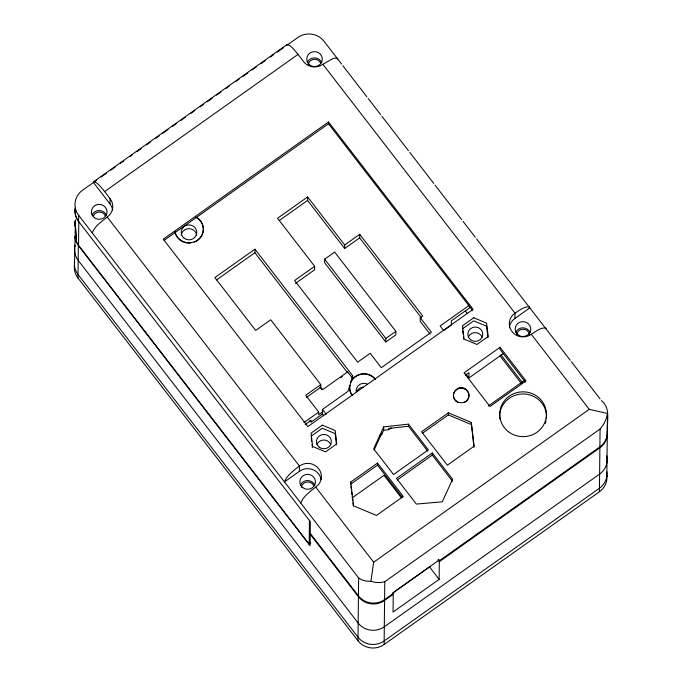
<?xml version="1.0" encoding="UTF-8"?>
<svg xmlns="http://www.w3.org/2000/svg" width="682" height="682" viewBox="0 0 682 682"><rect width="100%" height="100%" fill="white"/><g stroke="black" fill="none" stroke-linecap="round" stroke-linejoin="round"><path stroke-width="1.02" d="M514.927 318.451L514.97 313.132L322.867 64.27L333.379 58.354L337.206 57.996L337.701 59.01M74.483 265.878L75.429 219.809M606.861 475.363A18.695 17.92 0.6 0 1 599.418 491.79L384.119 644.507A18.695 17.92 0.6 0 1 357.973 640.748L77.995 278.051L78.336 245.529L75.966 241.437L74.781 236.901L76.41 235.75M601.371 400.581C610.697 407.938 607.04 420.129 607.33 430.461A18.695 17.92 0.6 0 1 599.887 446.889L439.31 560.783L439.319 559.896L393.258 592.573L393.25 593.459L384.588 599.597A18.695 17.92 0.6 0 1 358.442 595.846L310.233 533.392L310.353 521.713L78.583 221.462L78.652 215.273A18.695 17.92 0.6 0 1 82.548 190.21L93.434 182.486L93.826 181.6L287.224 44.424L290.106 45.737A18.457 3.163 54.6 0 1 298.025 54.398L303.575 61.619A13.708 13.146 0.6 0 0 322.748 64.372L322.867 64.27M310.685 543.068L309.185 544.134L78.532 245.341L78.78 221.718A18.695 17.92 0.6 0 1 75.31 208.402M112.632 210.312A13.708 13.146 0.6 0 0 110.024 203.978L110.083 198.667L104.619 191.591A18.457 3.163 54.7 0 0 96.708 182.921L93.826 181.6M347.615 371.92L347.607 372.807L254.906 252.707L254.94 249.169L214.881 277.583L255.673 330.42L270.694 319.773L320.762 384.622L320.728 387.274L322.586 389.678L347.615 371.92L352.023 377.623M300.771 503.009L302.791 498.943L305.178 496.164A18.423 4.177 -37.7 0 1 315.715 487.144L318.426 484.697A13.708 13.146 0.6 0 0 318.716 468.704A13.708 13.146 0.6 0 0 302.672 464.28L299.424 466.036A18.423 4.177 -37.7 0 0 288.887 475.056L286.5 477.835L284.479 481.91L299.364 471.347L299.424 466.036L107.227 217.055A13.708 13.146 0.6 0 0 110.083 198.667M344.657 248.478L344.691 244.983L359.712 234.327L359.67 237.873L344.657 248.478L307.573 200.44L307.608 196.945L277.565 218.257L314.649 266.295L314.615 269.791L295.417 283.448M309.185 544.134L309.432 520.511M352.466 395.586A14.331 13.742 0.6 0 1 349.806 385.381L348.042 391.289L322.475 409.43L322.424 414.025L311.154 422.022L311.18 420.248L305.186 424.502M320.762 384.622L305.741 395.279L318.716 412.09L318.69 414.75L322.441 412.081M324.658 259.194L324.623 262.732L385.816 341.997L395.824 334.888L395.867 331.35L334.674 252.084L324.658 259.194L385.85 338.451L385.816 341.997M472.447 310.284L328.477 123.774L328.494 122.001L163.262 239.203L307.889 426.557L473.112 309.355L328.494 122.001M350.65 392.806A14.331 13.742 0.6 0 1 349.806 385.739L349.806 385.381M349.806 385.739L352.679 375.782L254.94 249.169M350.719 482.046L350.693 484.16L377.478 465.158L377.504 463.052L350.719 482.046L353.591 505.848L376.49 515.439L403.275 496.436L377.504 463.052M352.654 377.555L352.679 375.782M357.973 640.748L358.425 596.716L310.225 534.27L310.105 545.796L78.336 245.529M358.442 595.846L358.63 577.969L78.652 215.273M379.942 435.841L381.647 434.63L381.664 433.394L374.094 450.018M381.647 434.63L383.651 430.24L383.685 426.889L408.501 424.153L428.339 449.856L393.54 474.536L373.702 448.833L383.685 426.889M384.119 644.507L384.571 600.475L393.25 594.312L393.062 612.027L439.131 579.359L439.319 561.661L438.083 560.058M384.588 599.597L384.776 581.729L600.075 429.021L603.587 424.375L606.119 419.089L607.517 413.48L589.231 409.328L531.287 334.265L528.166 335.945A13.691 13.12 0.6 0 1 511.108 330.276A13.691 13.12 0.6 0 1 514.722 313.328C519.181 310.702 523.836 306.363 529.326 306.874L529.82 307.889L514.663 318.639A13.691 13.12 0.6 0 0 509.377 327.3M383.651 430.24L388.612 429.694L388.621 428.449L408.475 426.267L427.674 451.134M408.475 426.267L408.501 424.153M359.712 234.327L422.755 315.996L420.248 317.769L420.214 321.316L430.103 334.12M452.55 481.356L432.286 455.099L432.303 452.984L396.506 478.38L416.344 504.083L442.303 501.824L452.575 479.241L432.303 452.984M422.405 433.3L448.33 414.912L448.355 412.798L471.253 422.388L474.126 446.181L447.341 465.184L421.57 431.791L448.355 412.798M503.41 353.532L468.943 377.981L468.994 372.67L465.542 375.126M473.981 447.264L471.253 422.388M500.077 347.291L526.035 380.923L489.983 406.489L464.024 372.866L500.077 347.291L500.051 349.414L525.362 382.201M599.418 491.79L599.887 447.767A18.695 17.92 0.6 0 0 607.33 431.339L606.818 476.496M599.887 446.889L600.075 429.021M607.253 435.133L607.517 413.48M75.182 220.755C74.909 227.652 77.347 234.233 76.162 241.249L78.532 245.341M74.892 226.279L74.977 221.599M384.776 581.729L380.513 582.599L375.799 582.437L370.906 581.32L373.668 562.224L589.231 409.328M92.275 232.92C94.798 225.921 101.678 221.565 107.227 217.055M287.224 44.424L286.832 45.31L297.846 37.493A18.695 17.92 0.6 0 1 323.993 41.252L341.597 64.057M94.304 181.872L96.904 180.022M101.243 176.945L106.443 173.254M110.782 170.185L115.113 167.107M120.322 163.416L123.792 160.952M129.861 156.647L132.461 154.805M136.801 151.728L141.131 148.65M146.34 144.959L150.671 141.882M155.88 138.199L159.349 135.735M162.81 133.271L168.019 129.58M172.358 126.511L176.689 123.433M181.028 120.356L185.359 117.278M190.568 113.587L194.899 110.51M200.107 106.827L203.577 104.363M207.047 101.899L212.247 98.208M216.586 95.139L220.917 92.061M226.126 88.37L229.595 85.906M235.665 81.601L239.135 79.138M242.604 76.682L247.805 72.991M252.144 69.914L256.475 66.836M260.814 63.767L265.153 60.689M270.353 56.998L273.823 54.534M277.293 52.079L283.362 47.774M104.619 191.591L298.025 54.398M164.106 240.354L328.477 123.774M279.245 220.533L307.573 200.44M216.552 279.91L254.906 252.707M314.649 266.295L294.624 280.498L357.658 362.168L370.181 353.285L381.306 367.7L431.374 332.185L420.248 317.769M385.85 338.451L395.867 331.35M306.542 397.342L320.728 387.274M340.702 377.709L342.432 376.481M303.967 422.55L318.716 412.09M469.216 305.34L440.137 325.97L443.36 330.148M470.094 307.531L451.373 320.813L451.331 325.058L443.53 330.591M311.043 436.241L322.305 428.245L335.16 433.616L336.516 444.911M462.447 328.843L473.717 320.855L486.573 326.218L487.92 337.522M388.612 429.694L391.204 427.853M352.27 497.8L383.975 475.311L401.408 497.894M488.355 405.961L524.509 380.317M397.333 479.889L432.286 455.099M392.355 593.331L430.061 566.589M439.319 561.661L599.887 447.767M531.287 334.265C535.677 331.716 540.229 327.437 545.617 327.982L546.112 328.997M299.364 471.347L302.612 469.574A13.708 13.146 0.6 0 1 321.128 479.48M370.906 581.32L366.217 581.081L362.031 579.956L358.63 577.969M448.33 414.912L471.228 424.502M342.893 65.736L366.907 96.853M368.203 98.532L380.539 114.508M381.835 116.187L408.45 150.662M409.746 152.342L433.761 183.449M435.056 185.137L461.663 219.604M462.967 221.292L475.294 237.268M476.599 238.947L570.161 360.156M571.465 361.844L600.066 398.902M500.938 354.785L522.259 382.406M465.448 311.052L467.392 313.575M499.889 355.68L521.346 383.463M465.772 373.872L468.943 377.981M359.67 237.873L421.416 317.855M307.608 196.945L344.691 244.983M319.977 387.206L321.93 389.72M377.478 465.158L402.61 497.715M322.475 409.43L326.337 414.443M438.202 559.342L439.31 560.783M322.424 414.025L323.711 415.696M429.242 566.546L439.131 579.359M309.918 420.419L311.154 422.022M93.434 182.486L110.024 203.978M315.715 487.144L373.668 562.224M462.694 330.898L463.061 333.984M463.428 337.061L463.675 339.116M350.949 486.232L351.315 489.335M351.571 491.398L351.946 494.51M352.193 496.573L352.696 500.716M352.944 502.779L353.319 505.891M311.282 438.296L311.648 441.373M312.024 444.459L312.39 447.537M77.995 278.051A18.695 17.92 0.6 0 1 74.526 264.735M74.568 261.197A18.695 17.92 0.6 0 0 78.029 274.505L358.007 637.21A18.695 17.92 0.6 0 0 384.154 640.961L599.452 488.252A18.695 17.92 0.6 0 0 606.903 471.825M74.526 248.904A18.695 17.92 0.6 0 0 78.183 260.353L358.152 623.05A18.695 17.92 0.6 0 0 384.29 626.792L599.597 474.101A18.695 17.92 0.6 0 0 606.724 455.815M74.713 247.037A18.695 17.92 0.6 0 1 75.097 245.205M78.583 221.462A18.695 17.92 0.6 0 1 75.122 208.155M307.326 62.326A7.792 7.468 0.6 0 1 321.716 62.574M92.027 215.035A7.792 7.468 0.6 0 1 106.418 215.282M300.43 485.021A7.792 7.468 0.6 0 1 314.82 485.269M458.099 402.508A7.792 7.468 0.6 0 1 455.107 391.008A7.792 7.468 0.6 0 1 467.46 391.221A7.792 7.468 0.6 0 1 464.058 402.61M515.728 332.305A7.792 7.468 0.6 0 1 530.119 332.552M316.985 444.314A7.476 7.17 0.6 0 1 330.796 444.553M468.389 336.925A7.476 7.17 0.6 0 1 482.208 337.155M457.528 388.535A9.966 9.557 0.6 0 1 465.158 388.672M546.001 420.641A23.367 22.404 0.6 0 1 545.216 423.488M499.846 418.884A23.367 22.404 0.6 0 1 522.949 393.957A23.367 22.404 0.6 0 1 546.299 418.722M308.196 64.628A6.539 6.274 0.6 0 1 320.753 63.264M93.366 215.768A6.539 6.274 0.6 0 1 105.446 215.972M516.598 334.606A6.539 6.274 0.6 0 1 529.573 334.836M301.299 487.323A6.539 6.274 0.6 0 1 313.856 485.951M181.242 234.992A7.792 7.468 0.6 0 1 196.68 235.256M356.763 391.519A7.792 7.468 0.6 0 1 363.02 387.078M350.838 381.937A14.331 13.742 0.6 0 1 375.501 379.252M196.399 217.243A14.331 13.742 0.6 0 1 197.166 240.328A14.331 13.742 0.6 0 1 174.916 231.454M351.929 395.202A14.331 13.742 0.6 0 1 351.017 393.625M350.838 382.287A14.331 13.742 0.6 0 1 375.492 379.601M356.209 391.621A7.792 7.468 0.6 0 1 367.052 383.932M195.572 217.157A14.331 13.742 0.6 0 1 203.33 230.064A14.331 13.742 0.6 0 1 194.276 242.161M190.645 243.022A14.331 13.742 0.6 0 1 184.174 242.298M183.305 241.974A14.331 13.742 0.6 0 1 174.916 231.803M384.571 600.475A18.695 17.92 0.6 0 1 358.425 596.716M322.339 425.15L311.069 433.138L312.663 446.497L325.527 451.859L336.789 443.871L335.194 430.513L322.339 425.15M473.751 317.752L462.481 325.749L464.075 339.099L476.931 344.47L488.201 336.482L486.607 323.123L473.751 317.752M94.389 217.669A7.792 7.468 0.6 0 0 106.938 212.929A7.792 7.468 0.6 0 0 96.375 204.873A7.792 7.468 0.6 0 0 94.389 217.669M309.688 64.952A7.792 7.468 0.6 0 0 322.236 60.221A7.792 7.468 0.6 0 0 311.674 52.164A7.792 7.468 0.6 0 0 309.688 64.952M302.799 487.647A7.792 7.468 0.6 0 0 315.348 482.916A7.792 7.468 0.6 0 0 304.786 474.86A7.792 7.468 0.6 0 0 302.799 487.647M518.098 334.939A7.792 7.468 0.6 0 0 530.647 330.207A7.792 7.468 0.6 0 0 520.085 322.151A7.792 7.468 0.6 0 0 518.098 334.939M456.36 401.152A7.792 7.468 0.6 0 0 468.909 396.421A7.792 7.468 0.6 0 0 458.347 388.365A7.792 7.468 0.6 0 0 456.36 401.152M508.542 431.766A23.367 22.404 0.6 0 0 546.188 417.563A23.367 22.404 0.6 0 0 514.509 393.395A23.367 22.404 0.6 0 0 508.542 431.766M319.244 447.213A7.476 7.17 0.6 0 0 331.29 442.669A7.476 7.17 0.6 0 0 321.154 434.928A7.476 7.17 0.6 0 0 319.244 447.213M470.657 339.815A7.476 7.17 0.6 0 0 482.703 335.271A7.476 7.17 0.6 0 0 472.566 327.539A7.476 7.17 0.6 0 0 470.657 339.815M184.14 238.223A7.792 7.468 0.6 0 0 196.689 233.491A7.792 7.468 0.6 0 0 186.126 225.435A7.792 7.468 0.6 0 0 184.14 238.223"/></g></svg>
